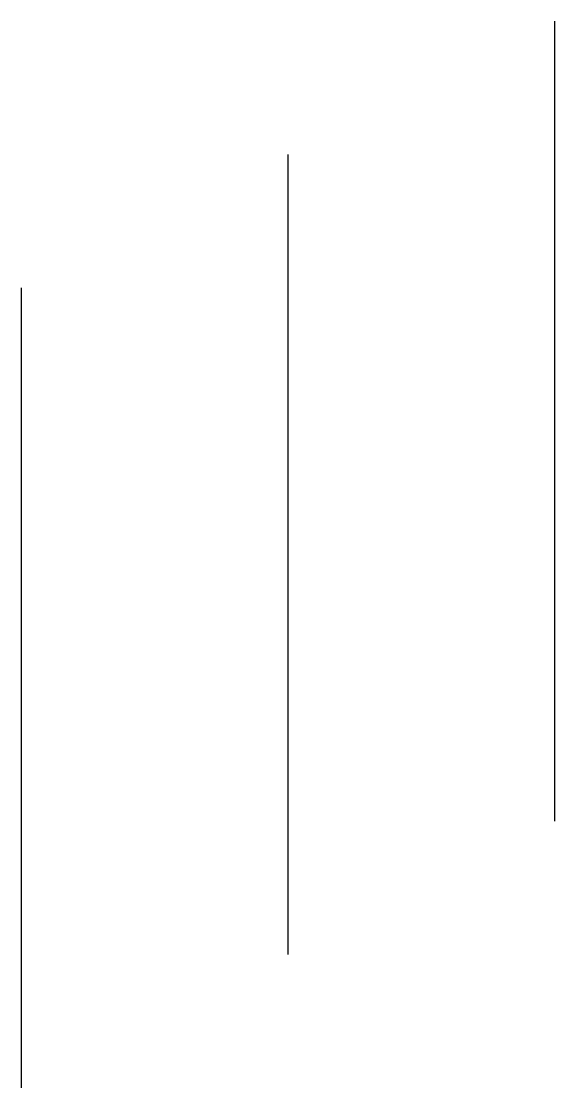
# Model space of a CAD drawing. Extents: x -1 to 1, y -0.5 to 3.5.
import ezdxf

# ---------------------------------------------------------------- set-up
doc = ezdxf.new("R2010")
doc.units = 0
doc.layers.get('0').update_dxf_attribs({"linetype": 'CONTINUOUS'})

msp = doc.modelspace()

# ---------------------------------------------------------------- linework, layer by layer
for p, q in [((1, 0.5), (1, 3.5)), ((0, 0), (0, 3)), ((-1, -0.5), (-1, 2.5))]:
    msp.add_line(p, q)

doc.saveas('drawing.dxf')
